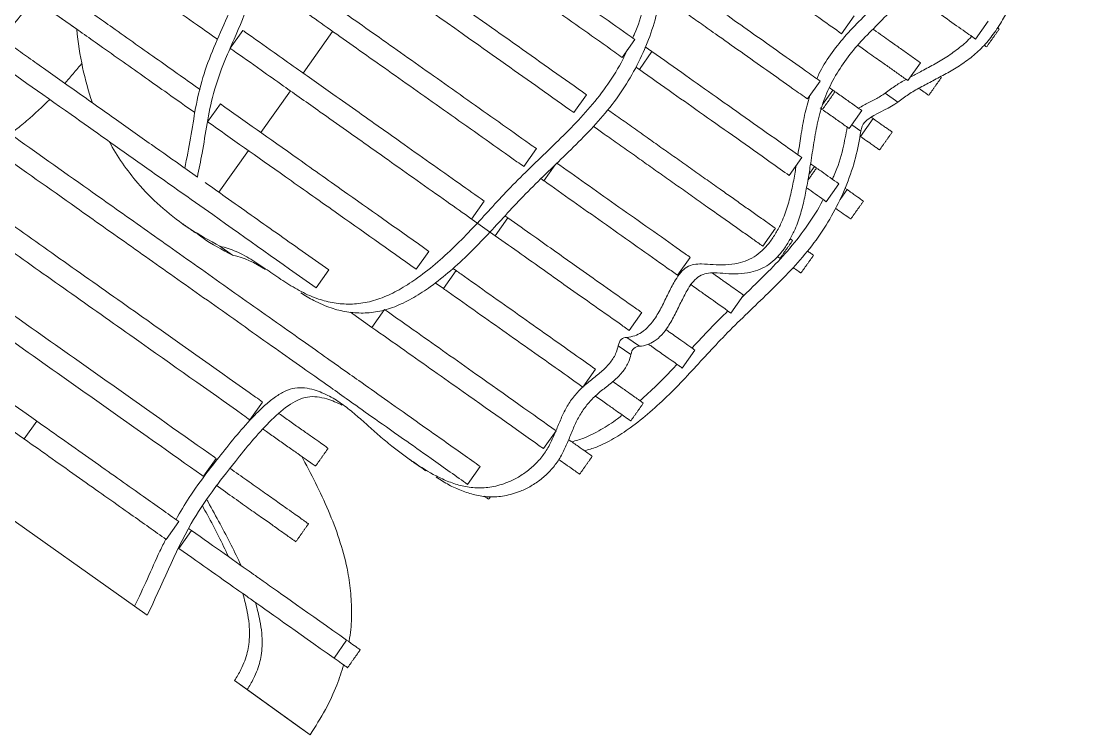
# Model space of a CAD drawing. Header units: millimetres. Extents: x -176 to 2097, y -1009 to 156.
# Drawn here: x 463 to 608.6, y -1009.4 to -911.6 of the extents above; entities that cross this region are included whole.
import ezdxf

# ---------------------------------------------------------------- set-up
doc = ezdxf.new("R2010")
doc.units = ezdxf.units.MM

msp = doc.modelspace()

# ---------------------------------------------------------------- linework, layer by layer
at = {"color": 7, "linetype": 'Continuous', "lineweight": 15}
for p, q in [((464.75, -908.54), (470.62, -912.69)), ((575.44, -913.31), (577.17, -910.86)), ((493.38, -912.86), (491.65, -915.31)), ((593.81, -914.06), (595.54, -911.61)), ((505.69, -912.99), (501.64, -918.7)), ((545.37, -916.55), (547.1, -914.1)), ((549.45, -915.76), (547.72, -918.21)), ((549.45, -915.76), (548.54, -915.12)), ((584.52, -919.73), (586.25, -917.28)), ((547.72, -918.21), (547.26, -917.89)), ((570.76, -922.25), (572.49, -919.8)), ((499.91, -921.15), (495.87, -926.87)), ((538.76, -924.13), (540.49, -921.68)), ((574.22, -921.03), (572.81, -923.02)), ((573.75, -920.7), (574.22, -921.03)), ((583.14, -922.69), (581.41, -921.47)), ((490.3, -922.93), (488.56, -925.38)), ((576.47, -926.29), (578.2, -923.84)), ((578.08, -926.66), (576.83, -925.78)), ((579.75, -924.94), (578.02, -927.39)), ((579.48, -924.75), (579.75, -924.94)), ((577.97, -927.35), (578.02, -927.39)), ((494.14, -929.32), (490.1, -935.03)), ((531.88, -931.5), (533.61, -929.06)), ((568.26, -932.73), (569.99, -930.29)), ((485.42, -931.73), (487.15, -932.95)), ((536.19, -931.27), (534.64, -933.46)), ((571.73, -931.51), (570.95, -932.61)), ((571.73, -931.51), (571.19, -931.13)), ((534.64, -933.46), (534.23, -933.17)), ((573.34, -936.33), (575.07, -933.88)), ((576.2, -934.67), (575.23, -936.04)), ((576.2, -934.67), (575.9, -934.46)), ((524.74, -938.7), (526.47, -936.25)), ((527.98, -941), (524.81, -938.75)), ((529.72, -938.55), (527.98, -941)), ((529.72, -938.55), (529.31, -938.26)), ((564.63, -942.41), (566.36, -939.96)), ((490.24, -942.41), (491.97, -943.63)), ((517.14, -945.58), (518.88, -943.13)), ((552.97, -946.41), (554.7, -943.97)), ((503.43, -948.13), (505.16, -945.68)), ((522.6, -945.77), (520.87, -948.22)), ((522.18, -945.47), (522.6, -945.77)), ((519.76, -947.43), (520.87, -948.22)), ((560.27, -951.58), (562, -949.13)), ((478.55, -991.75), (421.16, -951.17)), ((508.13, -951.45), (511.07, -953.54)), ((512.81, -951.09), (511.07, -953.54)), ((546.32, -953.96), (548.05, -951.51)), ((547.76, -956.14), (546.02, -954.92)), ((546.56, -957.28), (544.83, -956.06)), ((553.61, -959.12), (555.34, -956.67)), ((539.98, -961.73), (541.71, -959.28)), ((494.36, -966.22), (496.1, -963.77)), ((541.7, -962.94), (541.71, -962.95)), ((541.77, -962.87), (541.71, -962.95)), ((465.15, -966.38), (463.42, -968.83)), ((534.57, -970.15), (536.3, -967.7)), ((487.98, -973.95), (489.72, -971.5)), ((524.18, -975.05), (525.91, -972.6)), ((482.89, -982.6), (484.62, -980.15)), ((486.36, -981.37), (484.62, -983.82)), ((485.94, -981.08), (486.36, -981.37)), ((484.54, -983.76), (484.62, -983.82)), ((480.29, -992.98), (478.55, -991.75)), ((507.61, -996.4), (505.88, -998.85)), ((492.26, -1001.92), (493.99, -1003.15)), ((500.88, -1008.13), (492.26, -1001.92)), ((502.61, -1009.35), (493.99, -1003.15)), ((500.88, -1008.13), (502.61, -1009.35))]:
    msp.add_line(p, q, dxfattribs=at)
for points, knots in [([(598.89, -865.79), (599.03, -866.75), (599.29, -868.62), (599.37, -871.53), (599.25, -874.43), (598.82, -877.4), (598.07, -880.41), (596.83, -883.7), (595.2, -887.22), (593.44, -891), (591.76, -894.78), (589.99, -898.53), (588.16, -901.97), (586.25, -905.04), (584.3, -907.71), (582.16, -910.25), (579.84, -912.57), (577.58, -914.87), (575.61, -917.38), (574, -920.03), (572.79, -922.84), (572.06, -925.71), (571.58, -928.55), (571.19, -931.15), (570.8, -933.53), (570.4, -935.69), (569.88, -937.89), (569.2, -939.84), (568.39, -941.5), (567.56, -942.82), (566.59, -944), (565.48, -944.97), (564.25, -945.62), (562.82, -946.06), (561.23, -946.25), (559.59, -946.18), (558.18, -946.05), (556.99, -946.1), (555.96, -946.44), (555.07, -947.25), (554.26, -948.44), (553.48, -949.97), (552.65, -951.72), (551.79, -953.31), (550.82, -954.6), (549.83, -955.46), (548.77, -955.98), (548.11, -956.09), (547.76, -956.14)], [0, 0, 0, 0, 0.029983, 0.05822, 0.08627, 0.114116, 0.141914, 0.169989, 0.206194, 0.242218, 0.277831, 0.313543, 0.349491, 0.377595, 0.405599, 0.433702, 0.462091, 0.490402, 0.516844, 0.542999, 0.569143, 0.595755, 0.622674, 0.649262, 0.669234, 0.689556, 0.710054, 0.730467, 0.744035, 0.757338, 0.770217, 0.782776, 0.795474, 0.808725, 0.827179, 0.845802, 0.863282, 0.874764, 0.884706, 0.894341, 0.905044, 0.921112, 0.938274, 0.9552, 0.967283, 0.979186, 0.988858, 1, 1, 1, 1]), ([(608.07, -872.81), (608.24, -873.87), (608.57, -875.91), (608.65, -879.13), (608.46, -882.36), (607.96, -885.67), (607.12, -889.02), (605.94, -892.53), (604.5, -896.17), (602.92, -899.93), (601.29, -903.69), (599.58, -907.46), (598.01, -910.66), (596.43, -913.15), (595, -914.96), (593.36, -916.48), (591.59, -917.73), (589.78, -918.79), (587.98, -919.74), (586.25, -920.65), (584.62, -921.57), (583.62, -922.33), (583.14, -922.69)], [0, 0, 0, 0, 0.061931, 0.120144, 0.178241, 0.236273, 0.294407, 0.35287, 0.419504, 0.485718, 0.551828, 0.618749, 0.686081, 0.723204, 0.759488, 0.795256, 0.83133, 0.867771, 0.903329, 0.937766, 0.970182, 1, 1, 1, 1]), ([(509.46, -887.49), (513.24, -890.16), (517.99, -893.52), (526.12, -899.27), (532.89, -904.05), (540.45, -909.4), (545.05, -912.65), (546.76, -913.86), (547.1, -914.1)], [0.0320683, 0.0320683, 0.0320683, 0.0320683, 0.125, 0.15625, 0.21875, 0.28125, 0.3125, 0.3203522, 0.3203522, 0.3203522, 0.3203522]), ([(507.72, -889.94), (511.5, -892.61), (516.26, -895.97), (524.39, -901.72), (531.16, -906.5), (538.72, -911.85), (543.32, -915.1), (545.03, -916.31), (545.37, -916.55)], [0.0320683, 0.0320683, 0.0320683, 0.0320683, 0.125, 0.15625, 0.21875, 0.28125, 0.3125, 0.3203522, 0.3203522, 0.3203522, 0.3203522]), ([(500.44, -893.36), (503.66, -895.63), (511.42, -901.12), (523.6, -909.73), (534.54, -917.46), (538.97, -920.6), (540.49, -921.68)], [0.514225, 0.514225, 0.514225, 0.514225, 0.6014991, 0.715694, 0.7808922, 0.8151787, 0.8151787, 0.8151787, 0.8151787]), ([(498.21, -895.37), (497.09, -899.56), (495.59, -905.64), (492.9, -912.51), (490.87, -916.99), (488.84, -922.43), (488.16, -928.06), (487.38, -931.86), (487.15, -932.95)], [-0.2451689, -0.2451689, -0.2451689, -0.2451689, -0.1006705, -0.0381705, -0.0069205, 0.0555795, 0.1493295, 0.1870539, 0.1870539, 0.1870539, 0.1870539]), ([(498.71, -895.81), (501.93, -898.08), (509.69, -903.57), (521.87, -912.18), (532.8, -919.91), (537.24, -923.05), (538.76, -924.13)], [0.514225, 0.514225, 0.514225, 0.514225, 0.6014991, 0.715694, 0.7808922, 0.8151787, 0.8151787, 0.8151787, 0.8151787]), ([(495.52, -897.73), (495.47, -897.95), (495.04, -899.57), (494.21, -902.61), (492.88, -906.84), (491.28, -911.05), (489.39, -915.16), (487.8, -919.32), (486.86, -923.49), (486.26, -927.59), (485.7, -930.35), (485.42, -931.73)], [0, 0, 0, 0, 0.01874, 0.14276, 0.266488, 0.390001, 0.513979, 0.635289, 0.756575, 0.878668, 1, 1, 1, 1]), ([(587.98, -897.75), (587.42, -898.84), (586.35, -900.9), (584.52, -903.81), (582.57, -906.49), (580.43, -909.02), (578.11, -911.34), (575.84, -913.65), (573.9, -916.16), (572.62, -918.12), (572.14, -919.27), (572.05, -919.49)], [0, 0, 0, 0, 0.136118, 0.257659, 0.378765, 0.500303, 0.623077, 0.745511, 0.859864, 0.972976, 1, 1, 1, 1]), ([(468.86, -899.2), (468.88, -899.22), (468.94, -899.25), (469.4, -899.58), (470.15, -900.11), (471.31, -900.93), (472.99, -902.12), (474.91, -903.48), (476.95, -904.92), (481, -907.78), (485.26, -910.79), (488.99, -913.43), (489.91, -914.08)], [0, 0, 0, 0, 0.048827, 0.10226, 0.155517, 0.238332, 0.320769, 0.403328, 0.486051, 0.568723, 0.89319, 1, 1, 1, 1]), ([(558.89, -901.62), (559.38, -901.96), (562.95, -904.49), (568.98, -908.75), (573.73, -912.11), (575.44, -913.31)], [0.74500825, 0.74500825, 0.74500825, 0.74500825, 0.75, 0.78125, 0.80404499, 0.80404499, 0.80404499, 0.80404499]), ([(497.03, -903.2), (498.57, -904.28), (502.2, -906.85), (508.25, -911.12), (515.9, -916.54), (524.14, -922.36), (530.21, -926.65), (533.3, -928.84), (533.61, -929.06)], [0.5383849, 0.5383849, 0.5383849, 0.5383849, 0.5625, 0.59375, 0.625, 0.65625, 0.6875, 0.6909511, 0.6909511, 0.6909511, 0.6909511]), ([(465.05, -905.08), (465.04, -905.07), (464.98, -905.03), (465.27, -905.24), (465.93, -905.7), (467.11, -906.53), (468.78, -907.72), (470.81, -909.15), (473.08, -910.76), (475.74, -912.63), (478.71, -914.74), (481.82, -916.93), (484.72, -918.98), (486.6, -920.32), (487.52, -920.96)], [0, 0, 0, 0, 0.016163, 0.077032, 0.139574, 0.225512, 0.312149, 0.397727, 0.482394, 0.566768, 0.677026, 0.78697, 0.89689, 1, 1, 1, 1]), ([(495.3, -905.65), (496.84, -906.73), (500.47, -909.3), (506.51, -913.57), (514.17, -918.99), (522.41, -924.81), (528.48, -929.1), (531.57, -931.29), (531.88, -931.5)], [0.5383849, 0.5383849, 0.5383849, 0.5383849, 0.5625, 0.59375, 0.625, 0.65625, 0.6875, 0.6909511, 0.6909511, 0.6909511, 0.6909511]), ([(548.84, -906.83), (548.66, -907.8), (548.27, -909.96), (547.53, -912.35), (546.89, -913.71), (546.81, -913.89)], [0, 0, 0, 0, 0.4120043, 0.9212246, 1, 1, 1, 1]), ([(552.57, -905.72), (553.06, -906.07), (554.15, -906.84), (555.88, -908.06), (557.61, -909.28), (560.23, -911.14), (563.38, -913.36), (566.94, -915.88), (569.99, -918.03), (571.88, -919.37), (572.49, -919.8)], [0.3465797, 0.3465797, 0.3465797, 0.3465797, 0.359375, 0.375, 0.390625, 0.40625, 0.4296875, 0.453125, 0.4765625, 0.4899411, 0.4899411, 0.4899411, 0.4899411]), ([(460.15, -913.86), (460.21, -913.81), (461.09, -913.04), (462.64, -911.24), (464.04, -909.45), (464.75, -908.54)], [0, 0, 0, 0, 0.0321072, 0.5093346, 1, 1, 1, 1]), ([(463.31, -907.53), (463.3, -907.52), (463.25, -907.48), (463.54, -907.68), (464.2, -908.15), (465.38, -908.98), (467.05, -910.17), (469.08, -911.6), (471.35, -913.21), (474.01, -915.08), (476.98, -917.19), (480.09, -919.38), (483.33, -921.67), (485.55, -923.25), (486.81, -924.13)], [0, 0, 0, 0, 0.015567, 0.07419, 0.134423, 0.21719, 0.30063, 0.383049, 0.464592, 0.545852, 0.652041, 0.757928, 0.863792, 1, 1, 1, 1]), ([(550.72, -907.32), (550.51, -908.53), (550.09, -910.94), (548.87, -914.58), (547.24, -918.1), (545.2, -921.48), (542.78, -924.6), (540.1, -927.47), (537.33, -930.19), (534.53, -932.86), (531.85, -935.51), (529.36, -938.2), (526.95, -940.83), (524.46, -943.41), (521.86, -945.83), (519.3, -947.88), (516.84, -949.49), (514.5, -950.66), (512.14, -951.41), (509.83, -951.65), (507.59, -951.47), (505.32, -950.9), (503.23, -949.99), (501.91, -949.17), (501.32, -948.8)], [0, 0, 0, 0, 0.051687, 0.102661, 0.153246, 0.203794, 0.25472, 0.305446, 0.356485, 0.407285, 0.457869, 0.50387, 0.550161, 0.596953, 0.64389, 0.690131, 0.727801, 0.764737, 0.801426, 0.838694, 0.8768, 0.915406, 0.96186, 1, 1, 1, 1]), ([(550.84, -908.17), (551.33, -908.52), (552.42, -909.29), (554.15, -910.51), (555.88, -911.73), (558.5, -913.59), (561.65, -915.81), (565.21, -918.33), (568.25, -920.48), (570.15, -921.82), (570.76, -922.25)], [0.3465797, 0.3465797, 0.3465797, 0.3465797, 0.359375, 0.375, 0.390625, 0.40625, 0.4296875, 0.453125, 0.4765625, 0.4899411, 0.4899411, 0.4899411, 0.4899411]), ([(584.48, -907.46), (585.61, -908.26), (588.87, -910.56), (592, -912.78), (593.53, -913.86), (593.81, -914.06)], [0.23447558, 0.23447558, 0.23447558, 0.23447558, 0.25, 0.28125, 0.28916631, 0.28916631, 0.28916631, 0.28916631]), ([(493.38, -912.86), (493.49, -912.93), (494.83, -913.89), (497.08, -915.47), (501.16, -918.36), (505.1, -921.15), (509.87, -924.52), (514.32, -927.67), (519.01, -930.98), (522.85, -933.7), (525.34, -935.45), (526.47, -936.25)], [0.5292233, 0.5292233, 0.5292233, 0.5292233, 0.53125, 0.5546875, 0.5703125, 0.59375, 0.609375, 0.6328125, 0.6484375, 0.6640625, 0.6770834, 0.6770834, 0.6770834, 0.6770834]), ([(579.74, -912.68), (579.89, -912.79), (580.49, -913.21), (581.33, -913.81), (582.52, -914.65), (583.7, -915.48), (584.94, -916.36), (585.81, -916.98), (586.25, -917.28)], [0, 0, 0, 0, 0.046097, 0.180977, 0.31892, 0.543534, 0.771911, 1, 1, 1, 1]), ([(596.8, -912.5), (596.85, -912.53), (597.04, -912.67), (597, -912.64), (596.97, -912.62)], [0, 0, 0, 0, 0.27679, 1, 1, 1, 1]), ([(459.34, -913.29), (459.85, -913.65), (460.87, -914.37), (462.88, -915.79), (465.14, -917.39), (467.62, -919.14), (470.25, -921), (472.97, -922.92), (476.5, -925.42), (480.66, -928.36), (483.86, -930.62), (485.35, -931.68)], [0, 0, 0, 0, 0.096103, 0.191849, 0.287859, 0.384365, 0.481116, 0.577529, 0.673342, 0.84793, 1, 1, 1, 1]), ([(593.25, -913.66), (593.24, -913.67), (592.76, -914.27), (591.61, -915.24), (589.87, -916.51), (588.05, -917.57), (586.37, -918.45), (585.31, -919.01), (584.85, -919.26)], [0, 0, 0, 0, 0.004311, 0.212613, 0.422691, 0.634917, 0.841993, 1, 1, 1, 1]), ([(457.61, -915.74), (457.99, -916.01), (460.89, -918.06), (471.66, -925.67), (483.01, -933.7), (489.25, -938.1), (494.02, -941.48), (498.46, -944.62), (503.43, -948.13)], [0.8329123, 0.8329123, 0.8329123, 0.8329123, 0.84375, 0.90625, 1, 1, 1, 1.0718084, 1.0718084, 1.0718084, 1.0718084]), ([(546.09, -915.45), (545.88, -915.92), (545.15, -917.57), (543.45, -920.25), (541.05, -923.38), (538.37, -926.24), (535.59, -928.96), (532.79, -931.64), (530.12, -934.28), (527.63, -936.97), (525.22, -939.61), (522.73, -942.19), (520.12, -944.61), (517.57, -946.65), (515.11, -948.27), (512.77, -949.43), (510.41, -950.18), (508.09, -950.43), (505.86, -950.25), (503.59, -949.68), (501.35, -948.68), (499.13, -947.34), (496.97, -945.84), (494.79, -944.38), (492.61, -943.1), (491, -942.63), (490.24, -942.41)], [0, 0, 0, 0, 0.019024, 0.066649, 0.114631, 0.162424, 0.210512, 0.258375, 0.306034, 0.349376, 0.39299, 0.437077, 0.4813, 0.524867, 0.560359, 0.59516, 0.629727, 0.664841, 0.700744, 0.737117, 0.780885, 0.82529, 0.870646, 0.9162, 0.960459, 1, 1, 1, 1]), ([(491.65, -915.31), (491.75, -915.38), (493.1, -916.34), (495.34, -917.92), (499.42, -920.81), (503.37, -923.6), (508.14, -926.97), (512.59, -930.12), (517.27, -933.43), (521.12, -936.15), (523.6, -937.9), (524.74, -938.7)], [0.5292233, 0.5292233, 0.5292233, 0.5292233, 0.53125, 0.5546875, 0.5703125, 0.59375, 0.609375, 0.6328125, 0.6484375, 0.6640625, 0.6770834, 0.6770834, 0.6770834, 0.6770834]), ([(549.45, -915.76), (551.01, -916.86), (553.86, -918.88), (559.51, -922.87), (565.48, -927.09), (569.24, -929.75), (569.99, -930.29)], [0.3384918, 0.3384918, 0.3384918, 0.3384918, 0.375, 0.40625, 0.46875, 0.4886946, 0.4886946, 0.4886946, 0.4886946]), ([(577.66, -914.88), (577.93, -915.08), (578.65, -915.59), (579.6, -916.26), (580.79, -917.1), (581.97, -917.93), (583.2, -918.81), (584.08, -919.42), (584.52, -919.73)], [0, 0, 0, 0, 0.079329, 0.209511, 0.342649, 0.559436, 0.779858, 1, 1, 1, 1]), ([(594.98, -914.89), (595.07, -914.95), (595.3, -915.11), (595.27, -915.09), (595.24, -915.07)], [0, 0, 0, 0, 0.381824, 1, 1, 1, 1]), ([(547.72, -918.21), (549.27, -919.31), (552.13, -921.33), (557.78, -925.32), (563.74, -929.54), (567.51, -932.2), (568.26, -932.73)], [0.3384918, 0.3384918, 0.3384918, 0.3384918, 0.375, 0.40625, 0.46875, 0.4886946, 0.4886946, 0.4886946, 0.4886946]), ([(450.97, -919.62), (454.03, -921.78), (460.64, -926.46), (470.96, -933.75), (479.8, -940), (487.64, -945.54), (495.92, -951.4), (504.3, -957.32), (510.26, -961.54), (514.39, -964.46), (521.26, -969.31), (524.47, -971.58), (525.91, -972.6)], [0.5062609, 0.5062609, 0.5062609, 0.5062609, 0.5625, 0.609375, 0.640625, 0.671875, 0.703125, 0.734375, 0.765625, 0.8125, 0.828125, 0.8484655, 0.8484655, 0.8484655, 0.8484655]), ([(584.29, -919.57), (583.81, -919.84), (582.82, -920.39), (581.89, -921.1), (581.41, -921.47)], [0, 0, 0, 0, 0.48874, 1, 1, 1, 1]), ([(574.22, -921.03), (574.32, -921.09), (574.51, -921.23), (574.52, -921.24), (574.52, -921.24)], [0, 0, 0, 0, 0.475285, 1, 1, 1, 1]), ([(574.66, -921.34), (574.9, -921.51), (575.64, -922.03), (576.79, -922.84), (577.73, -923.51), (578.2, -923.84)], [0, 0, 0, 0, 0.194523, 0.598419, 1, 1, 1, 1]), ([(581.41, -921.47), (580.97, -921.75), (580.06, -922.34), (578.89, -922.89), (578.1, -923.3), (577.81, -923.49), (577.76, -923.53)], [0, 0, 0, 0, 0.365523, 0.756964, 0.952654, 1, 1, 1, 1]), ([(586.02, -920.8), (586.15, -920.88), (586.59, -921.2), (587.09, -921.56), (587.39, -921.77), (587.35, -921.74), (587.34, -921.73)], [0, 0, 0, 0, 0.145636, 0.50862, 0.867711, 1, 1, 1, 1]), ([(420.29, -922.42), (424, -925.04), (434.83, -932.7), (453.57, -945.95), (474.25, -960.57), (485.57, -968.57), (489.64, -971.45), (489.72, -971.5)], [0.7559026, 0.7559026, 0.7559026, 0.7559026, 0.791733, 0.8698081, 0.9403815, 0.9948523, 0.9959248, 0.9959248, 0.9959248, 0.9959248]), ([(449.24, -922.07), (452.3, -924.23), (458.91, -928.91), (469.23, -936.2), (478.06, -942.45), (485.91, -947.99), (494.19, -953.85), (502.57, -959.77), (508.53, -963.99), (512.66, -966.91), (519.53, -971.76), (522.73, -974.03), (524.18, -975.05)], [0.5062609, 0.5062609, 0.5062609, 0.5062609, 0.5625, 0.609375, 0.640625, 0.671875, 0.703125, 0.734375, 0.765625, 0.8125, 0.828125, 0.8484655, 0.8484655, 0.8484655, 0.8484655]), ([(466.92, -922.32), (465.93, -923.32), (464.35, -924.8), (462.43, -926.34), (461.65, -926.92), (461.48, -927.05)], [0.0339003, 0.0339003, 0.0339003, 0.0339003, 0.04508279, 0.05071814, 0.05230472, 0.05230472, 0.05230472, 0.05230472]), ([(490.3, -922.93), (493.53, -925.21), (498.74, -928.89), (508.68, -935.92), (515.04, -940.42), (518.88, -943.13)], [0.5343808, 0.5343808, 0.5343808, 0.5343808, 0.59375, 0.625, 0.670305, 0.670305, 0.670305, 0.670305]), ([(571.1, -921.77), (570.84, -922.67), (570.29, -924.53), (569.87, -927.24), (569.59, -929.05), (569.45, -929.9)], [0, 0, 0, 0, 0.329299, 0.683025, 1, 1, 1, 1]), ([(583.14, -922.69), (582.06, -923.52), (579.94, -924.26), (578.23, -925.64), (578.08, -926.66)], [0, 0, 0, 0, 0.674603, 1, 1, 1, 1]), ([(438.78, -923.25), (439.39, -923.68), (443.24, -926.4), (450.51, -931.54), (461.09, -939.02), (471.04, -946.06), (482.84, -954.39), (490.35, -959.7), (495.13, -963.09), (495.46, -963.32), (495.78, -963.55), (496.1, -963.77)], [0.7411147, 0.7411147, 0.7411147, 0.7411147, 0.75, 0.796875, 0.8515625, 0.890625, 0.9296875, 1, 1, 1, 1.0047583, 1.0047583, 1.0047583, 1.0047583]), ([(543.38, -923.72), (543.8, -924.02), (544.86, -924.76), (546.64, -926.02), (548.68, -927.46), (550.72, -928.91), (552.71, -930.32), (554.73, -931.74), (556.75, -933.17), (558.64, -934.51), (560.39, -935.74), (561.96, -936.86), (563.5, -937.94), (565, -939), (565.91, -939.65), (566.36, -939.96)], [0, 0, 0, 0, 0.0604559, 0.1521348, 0.2429312, 0.3234968, 0.4079268, 0.4957818, 0.5852375, 0.6738401, 0.7451862, 0.812925, 0.8763358, 0.939251, 1, 1, 1, 1]), ([(572.49, -923.48), (572.58, -923.54), (572.78, -923.68), (572.78, -923.69), (572.79, -923.69)], [0, 0, 0, 0, 0.475285, 1, 1, 1, 1]), ([(572.93, -923.79), (573.17, -923.96), (573.91, -924.48), (575.05, -925.29), (576, -925.96), (576.47, -926.29)], [0, 0, 0, 0, 0.194523, 0.598419, 1, 1, 1, 1]), ([(418.56, -924.87), (422.27, -927.49), (433.1, -935.15), (451.84, -948.4), (472.52, -963.02), (483.84, -971.02), (487.91, -973.9), (487.98, -973.95)], [0.7559026, 0.7559026, 0.7559026, 0.7559026, 0.791733, 0.8698081, 0.9403815, 0.9948523, 0.9959248, 0.9959248, 0.9959248, 0.9959248]), ([(437.05, -925.7), (437.66, -926.13), (441.51, -928.85), (448.78, -933.99), (459.36, -941.47), (469.31, -948.51), (481.1, -956.84), (488.62, -962.15), (493.4, -965.54), (493.73, -965.77), (494.05, -966), (494.36, -966.22)], [0.7411147, 0.7411147, 0.7411147, 0.7411147, 0.75, 0.796875, 0.8515625, 0.890625, 0.9296875, 1, 1, 1, 1.0047583, 1.0047583, 1.0047583, 1.0047583]), ([(488.56, -925.38), (491.8, -927.66), (497, -931.34), (506.95, -938.37), (513.31, -942.87), (517.14, -945.58)], [0.5343808, 0.5343808, 0.5343808, 0.5343808, 0.59375, 0.625, 0.670305, 0.670305, 0.670305, 0.670305]), ([(541.41, -926), (541.91, -926.35), (543.05, -927.16), (544.91, -928.47), (546.95, -929.91), (548.99, -931.36), (550.98, -932.76), (553, -934.19), (555.02, -935.62), (556.91, -936.96), (558.66, -938.19), (560.23, -939.31), (561.77, -940.39), (563.27, -941.45), (564.18, -942.1), (564.63, -942.41)], [0, 0, 0, 0, 0.071, 0.16165, 0.251427, 0.331089, 0.414571, 0.50144, 0.589892, 0.6775, 0.748046, 0.815024, 0.877724, 0.939933, 1, 1, 1, 1]), ([(579.75, -924.94), (580.14, -925.21), (580.92, -925.76), (581.48, -926.16), (581.91, -926.46), (582.34, -926.77), (582.35, -926.78), (582.36, -926.78)], [0, 0, 0, 0, 0.203929, 0.409047, 0.618273, 0.824431, 1, 1, 1, 1]), ([(578.08, -926.66), (577.86, -927.87), (577.45, -930.28), (576.22, -933.92), (574.6, -937.45), (572.56, -940.82), (570.14, -943.95), (567.46, -946.81), (564.68, -949.53), (561.88, -952.21), (559.21, -954.85), (556.72, -957.54), (554.31, -960.18), (551.82, -962.75), (549.21, -965.17), (546.66, -967.22), (544.2, -968.82), (542.08, -969.93), (540.75, -970.3), (540.2, -970.45)], [0, 0, 0, 0, 0.065358, 0.129813, 0.193778, 0.257696, 0.322091, 0.386233, 0.450772, 0.515008, 0.578971, 0.637139, 0.695673, 0.754841, 0.814192, 0.872664, 0.920297, 0.967002, 1, 1, 1, 1]), ([(576.21, -926.11), (576.03, -927.1), (575.63, -929.28), (574.89, -931.7), (574.25, -933.05), (574.17, -933.24)], [0, 0, 0, 0, 0.417407, 0.921948, 1, 1, 1, 1]), ([(578.02, -927.39), (578.41, -927.66), (579.19, -928.21), (579.75, -928.61), (580.17, -928.91), (580.61, -929.22), (580.62, -929.23), (580.63, -929.23)], [0, 0, 0, 0, 0.203929, 0.409047, 0.618273, 0.824431, 1, 1, 1, 1]), ([(490.24, -942.41), (488.84, -941.65), (486.1, -940.16), (482.45, -937.37), (479.46, -934.46), (477.12, -931.45), (475.75, -929.41), (475.18, -928.23), (475.12, -928.12)], [0, 0, 0, 0, 0.227867, 0.447013, 0.659259, 0.822511, 0.983777, 1, 1, 1, 1]), ([(536.37, -931.01), (536.52, -931.11), (539.39, -933.14), (543.47, -936.03), (549.17, -940.05), (552.59, -942.47), (554.24, -943.64), (554.7, -943.97)], [0.70142283, 0.70142283, 0.70142283, 0.70142283, 0.703125, 0.734375, 0.75, 0.765625, 0.77231529, 0.77231529, 0.77231529, 0.77231529]), ([(569.21, -931.39), (569.16, -931.69), (569, -932.71), (568.67, -934.47), (568.15, -936.66), (567.47, -938.62), (566.66, -940.27), (565.83, -941.6), (564.86, -942.78), (563.74, -943.74), (562.51, -944.4), (561.08, -944.84), (559.5, -945.02), (557.86, -944.96), (556.45, -944.83), (555.25, -944.88), (554.23, -945.21), (553.34, -946.03), (552.53, -947.22), (551.75, -948.74), (550.92, -950.49), (550.06, -952.08), (549.08, -953.38), (548.09, -954.23), (547.04, -954.76), (546.38, -954.86), (546.02, -954.92)], [0, 0, 0, 0, 0.024886, 0.084797, 0.145226, 0.205403, 0.245403, 0.284619, 0.322587, 0.359613, 0.397048, 0.436111, 0.490515, 0.545417, 0.596948, 0.630798, 0.660107, 0.688511, 0.720066, 0.767434, 0.81803, 0.867927, 0.903549, 0.938638, 0.967153, 1, 1, 1, 1]), ([(571.73, -931.51), (571.83, -931.58), (572.01, -931.71), (571.99, -931.7), (571.99, -931.7)], [0, 0, 0, 0, 0.59589, 1, 1, 1, 1]), ([(572.13, -931.8), (572.33, -931.93), (573.21, -932.56), (574.26, -933.3), (575.07, -933.88)], [0, 0, 0, 0, 0.218936, 1, 1, 1, 1]), ([(488.24, -933.72), (489.16, -934.37), (491.31, -935.89), (494.52, -938.16), (497.99, -940.61), (501.48, -943.08), (503.93, -944.82), (505.16, -945.68)], [0, 0, 0, 0, 0.1572408, 0.3680278, 0.5791596, 0.7899473, 1, 1, 1, 1]), ([(534.64, -933.46), (534.79, -933.56), (537.66, -935.59), (541.74, -938.48), (547.43, -942.5), (550.86, -944.92), (552.51, -946.09), (552.97, -946.41)], [0.70142283, 0.70142283, 0.70142283, 0.70142283, 0.703125, 0.734375, 0.75, 0.765625, 0.77231529, 0.77231529, 0.77231529, 0.77231529]), ([(570.63, -934.41), (570.75, -934.49), (571.56, -935.07), (572.52, -935.75), (573.34, -936.33)], [0, 0, 0, 0, 0.1471628, 1, 1, 1, 1]), ([(576.2, -934.67), (576.63, -934.97), (577.48, -935.58), (578.29, -936.15), (578.38, -936.21), (578.42, -936.24)], [0, 0, 0, 0, 0.340445, 0.679188, 1, 1, 1, 1]), ([(572.89, -936.01), (572.86, -936.07), (572.29, -937.3), (570.8, -939.59), (568.42, -942.72), (565.73, -945.59), (563.5, -947.76), (562.19, -949.03), (561.81, -949.39)], [0, 0, 0, 0, 0.012217, 0.235291, 0.460033, 0.683889, 0.909132, 1, 1, 1, 1]), ([(574.62, -937.23), (574.99, -937.49), (575.79, -938.06), (576.56, -938.6), (576.64, -938.66), (576.69, -938.69)], [0, 0, 0, 0, 0.3100844, 0.6644201, 1, 1, 1, 1]), ([(529.72, -938.55), (530.91, -939.39), (534.15, -941.69), (538.58, -944.82), (542.72, -947.75), (546, -950.06), (547.62, -951.21), (548.05, -951.51)], [0.68949682, 0.68949682, 0.68949682, 0.68949682, 0.703125, 0.7265625, 0.7421875, 0.7578125, 0.76404714, 0.76404714, 0.76404714, 0.76404714]), ([(491.97, -943.63), (490.55, -942.91), (488.79, -942), (487.23, -940.8), (486.93, -940.56)], [0, 0, 0, 0, 0.805989, 1, 1, 1, 1]), ([(428.91, -940.76), (440.82, -949.18), (455.25, -959.39), (473.39, -972.21), (479.61, -976.61), (483.06, -979.04), (484.62, -980.15)], [0, 0, 0, 0, 0.3125, 0.375, 0.4375, 0.4908205, 0.4908205, 0.4908205, 0.4908205]), ([(527.98, -941), (529.18, -941.84), (532.42, -944.14), (536.85, -947.27), (540.99, -950.19), (544.27, -952.51), (545.89, -953.66), (546.32, -953.96)], [0.68949682, 0.68949682, 0.68949682, 0.68949682, 0.703125, 0.7265625, 0.7421875, 0.7578125, 0.76404714, 0.76404714, 0.76404714, 0.76404714]), ([(568.4, -941.41), (568.47, -941.46), (568.72, -941.63), (568.72, -941.63), (568.72, -941.63)], [0, 0, 0, 0, 0.269505, 1, 1, 1, 1]), ([(427.18, -943.21), (439.09, -951.63), (453.52, -961.84), (471.66, -974.66), (477.88, -979.06), (481.32, -981.49), (482.89, -982.6)], [0, 0, 0, 0, 0.3125, 0.375, 0.4375, 0.4908205, 0.4908205, 0.4908205, 0.4908205]), ([(570.74, -943.06), (570.89, -943.17), (571.28, -943.44), (571.58, -943.65), (571.56, -943.64), (571.56, -943.64)], [0, 0, 0, 0, 0.282815, 0.734625, 1, 1, 1, 1]), ([(566.66, -943.85), (566.73, -943.9), (566.98, -944.08), (566.99, -944.08), (566.99, -944.08)], [0, 0, 0, 0, 0.279629, 1, 1, 1, 1]), ([(522.6, -945.77), (522.82, -945.92), (525.7, -947.96), (531.25, -951.88), (537.65, -956.4), (540.81, -958.64), (541.71, -959.28)], [0.68491357, 0.68491357, 0.68491357, 0.68491357, 0.6875, 0.71875, 0.75, 0.76420588, 0.76420588, 0.76420588, 0.76420588]), ([(557.72, -946.1), (557.87, -946.21), (558.28, -946.5), (558.61, -946.73), (558.99, -947), (559.47, -947.34), (560.22, -947.87), (561.15, -948.52), (561.72, -948.93), (562, -949.13)], [0, 0, 0, 0, 0.083598, 0.21717, 0.350744, 0.483245, 0.655525, 0.827641, 1, 1, 1, 1]), ([(568.77, -945.34), (569.01, -945.51), (569.49, -945.85), (569.85, -946.1), (569.83, -946.09), (569.83, -946.09)], [0, 0, 0, 0, 0.3815757, 0.7711689, 1, 1, 1, 1]), ([(554.7, -947.64), (555.05, -947.89), (556.06, -948.6), (556.86, -949.17), (557.72, -949.77), (559.36, -950.94), (560.23, -951.55), (560.27, -951.58)], [0.22768471, 0.22768471, 0.22768471, 0.22768471, 0.234375, 0.25, 0.265625, 0.296875, 0.29857717, 0.29857717, 0.29857717, 0.29857717]), ([(520.87, -948.22), (521.09, -948.37), (523.97, -950.41), (529.51, -954.33), (535.92, -958.85), (539.08, -961.09), (539.98, -961.73)], [0.68491357, 0.68491357, 0.68491357, 0.68491357, 0.6875, 0.71875, 0.75, 0.76420588, 0.76420588, 0.76420588, 0.76420588]), ([(512.81, -951.09), (514.26, -952.12), (518.3, -954.97), (526.6, -960.84), (533.37, -965.62), (536.3, -967.7)], [0.10645658, 0.10645658, 0.10645658, 0.10645658, 0.125, 0.15625, 0.20243978, 0.20243978, 0.20243978, 0.20243978]), ([(559.86, -951.29), (559.04, -952.09), (557.38, -953.72), (555.78, -955.47), (554.95, -956.36), (554.93, -956.38)], [0, 0, 0, 0, 0.489111, 0.9874348, 1, 1, 1, 1]), ([(511.07, -953.54), (512.53, -954.57), (516.56, -957.42), (524.87, -963.29), (531.64, -968.07), (534.57, -970.15)], [0.10645658, 0.10645658, 0.10645658, 0.10645658, 0.125, 0.15625, 0.20243978, 0.20243978, 0.20243978, 0.20243978]), ([(551.34, -953.84), (551.52, -953.97), (551.94, -954.26), (552.93, -954.96), (554.04, -955.75), (554.69, -956.21), (555.07, -956.47), (555.25, -956.6), (555.34, -956.67)], [0, 0, 0, 0, 0.102416, 0.232335, 0.423622, 0.612652, 0.804905, 1, 1, 1, 1]), ([(544.83, -956.06), (544.75, -956.37), (544.55, -957.16), (543.77, -958.39), (542.63, -959.56), (541.31, -960.59), (539.98, -961.65), (538.79, -962.9), (537.8, -964.33), (537.05, -965.88), (536.4, -967.47), (535.73, -969.07), (534.9, -970.61), (533.8, -971.99), (532.53, -973.15), (531.15, -974.09), (529.46, -974.91), (527.51, -975.48), (525.39, -975.61), (523.42, -975.31), (521.6, -974.72), (519.33, -973.67), (516.73, -972.02), (514.16, -970.14), (512.1, -968.41), (510.47, -966.96), (508.84, -965.5), (507.15, -964.12), (505.28, -962.92), (503.49, -962.17), (501.89, -961.8), (500.55, -961.79), (499.16, -962.24), (497.82, -963.06), (496.51, -964.1), (494.84, -965.71), (492.86, -967.9), (490.63, -970.66), (488.32, -973.61), (486.1, -976.63), (484.81, -978.85), (484.23, -979.87)], [0, 0, 0, 0, 0.010833, 0.026749, 0.043768, 0.062162, 0.080792, 0.09867, 0.116261, 0.134281, 0.152805, 0.171327, 0.189459, 0.207478, 0.22565, 0.243934, 0.262392, 0.290337, 0.318011, 0.345525, 0.373095, 0.400591, 0.45457, 0.508578, 0.540718, 0.572778, 0.60463, 0.636433, 0.668845, 0.702127, 0.720803, 0.738546, 0.75559, 0.772921, 0.790916, 0.809381, 0.846415, 0.883354, 0.919922, 0.963341, 1, 1, 1, 1]), ([(548.97, -955.84), (549.13, -955.95), (549.51, -956.22), (550.14, -956.67), (551.19, -957.41), (552.31, -958.2), (552.96, -958.65), (553.34, -958.92), (553.52, -959.05), (553.61, -959.12)], [0, 0, 0, 0, 0.08245, 0.199761, 0.315589, 0.486131, 0.65466, 0.826064, 1, 1, 1, 1]), ([(546.56, -957.28), (546.48, -957.6), (546.28, -958.39), (545.5, -959.61), (544.36, -960.79), (543.04, -961.81), (541.71, -962.87), (540.52, -964.13), (539.53, -965.55), (538.78, -967.1), (538.14, -968.7), (537.46, -970.29), (536.63, -971.84), (535.53, -973.22), (534.27, -974.38), (532.88, -975.32), (531.19, -976.14), (529.24, -976.7), (527.12, -976.84), (525.15, -976.54), (523.33, -975.94), (521.56, -975.14), (520.47, -974.44), (519.9, -974.07)], [0, 0, 0, 0, 0.025178, 0.062172, 0.101727, 0.144481, 0.187781, 0.229336, 0.27022, 0.312104, 0.355159, 0.398209, 0.440352, 0.482233, 0.524469, 0.566967, 0.609866, 0.674818, 0.73914, 0.803089, 0.867169, 0.931078, 1, 1, 1, 1]), ([(552.88, -958.6), (552.78, -958.71), (551.86, -959.7), (550.21, -961.42), (548.57, -962.9), (547.81, -963.59)], [0, 0, 0, 0, 0.0626419, 0.5652573, 1, 1, 1, 1]), ([(544.09, -960.96), (544.41, -961.18), (545.27, -961.79), (546.28, -962.51), (547.16, -963.13), (547.75, -963.55), (548.13, -963.81), (548.28, -963.92), (548.26, -963.91), (548.25, -963.9)], [0, 0, 0, 0, 0.094209, 0.25443, 0.415987, 0.578686, 0.741217, 0.939359, 1, 1, 1, 1]), ([(507, -964.21), (506.33, -963.86), (504.81, -963.22), (501.36, -962.65), (496.86, -966.36), (491.57, -972.83), (485.23, -981.1), (482.3, -988.91), (480.29, -992.98)], [0.5975, 0.5975, 0.5975, 0.5975, 0.625, 0.65625, 0.71875, 0.78125, 0.875, 1, 1, 1, 1]), ([(541.71, -962.95), (542.26, -963.34), (543.36, -964.12), (544.55, -964.96), (545.43, -965.58), (546.02, -966), (546.4, -966.26), (546.55, -966.37), (546.53, -966.35), (546.52, -966.35)], [0, 0, 0, 0, 0.149819, 0.300203, 0.451842, 0.604552, 0.757105, 0.943082, 1, 1, 1, 1]), ([(498.29, -965.32), (498.31, -965.34), (498.83, -965.7), (499.83, -966.41), (501.3, -967.45), (502.67, -968.41), (503.83, -969.23), (504.66, -969.82), (505.06, -970.11), (505.03, -970.08), (505.02, -970.08)], [0, 0, 0, 0, 0.006277, 0.157873, 0.310398, 0.462334, 0.612731, 0.761735, 0.911051, 1, 1, 1, 1]), ([(545.39, -965.55), (545.18, -965.73), (544.23, -966.49), (542.46, -967.58), (540.35, -968.7), (539.02, -969.07), (538.46, -969.23)], [0, 0, 0, 0, 0.099505, 0.436357, 0.766644, 1, 1, 1, 1]), ([(496.1, -967.44), (496.27, -967.57), (496.94, -968.04), (498.1, -968.86), (499.57, -969.9), (500.93, -970.86), (502.09, -971.68), (502.93, -972.27), (503.33, -972.56), (503.3, -972.53), (503.29, -972.53)], [0, 0, 0, 0, 0.051758, 0.196416, 0.34196, 0.486942, 0.630455, 0.77264, 0.915122, 1, 1, 1, 1]), ([(538.04, -968.93), (538.49, -969.25), (539.42, -969.9), (540.36, -970.57), (541, -971.02), (541.3, -971.23), (541.24, -971.19), (541.23, -971.18)], [0, 0, 0, 0, 0.214333, 0.434654, 0.660603, 0.925046, 1, 1, 1, 1]), ([(501.46, -971.23), (501.52, -971.35), (502.25, -972.7), (503.59, -975.29), (505.34, -979.08), (506.79, -982.97), (507.74, -986.61), (508.23, -989.97), (508.31, -993), (508.21, -995.23), (507.94, -996.45), (507.91, -996.61)], [0, 0, 0, 0, 0.016009, 0.184306, 0.35002, 0.511246, 0.666817, 0.774457, 0.879704, 0.983625, 1, 1, 1, 1]), ([(536.68, -971.64), (537, -971.87), (537.79, -972.43), (538.62, -973.01), (539.27, -973.47), (539.56, -973.68), (539.51, -973.64), (539.5, -973.63)], [0, 0, 0, 0, 0.162118, 0.397081, 0.638047, 0.920065, 1, 1, 1, 1]), ([(491.62, -972.85), (492.42, -973.41), (494.06, -974.58), (496.17, -976.07), (498.02, -977.37), (499.51, -978.43), (500.62, -979.21), (501.44, -979.79), (501.97, -980.17), (502.25, -980.37), (502.35, -980.43), (502.39, -980.47), (502.38, -980.46), (502.38, -980.46)], [0, 0, 0, 0, 0.085123, 0.176835, 0.268532, 0.359971, 0.450954, 0.541893, 0.649667, 0.758297, 0.867541, 0.976893, 1, 1, 1, 1]), ([(489.72, -975.18), (490.57, -975.78), (492.28, -976.99), (494.44, -978.52), (496.29, -979.82), (497.78, -980.88), (498.89, -981.66), (499.71, -982.24), (500.24, -982.62), (500.52, -982.82), (500.62, -982.88), (500.66, -982.92), (500.65, -982.91), (500.65, -982.91)], [0, 0, 0, 0, 0.09096, 0.182087, 0.273199, 0.364054, 0.454457, 0.544816, 0.651902, 0.759839, 0.868386, 0.977041, 1, 1, 1, 1]), ([(526.47, -976.67), (526.53, -976.71), (526.85, -976.94), (527.06, -977.09), (527.04, -977.07), (527.03, -977.07)], [0, 0, 0, 0, 0.137115, 0.713535, 1, 1, 1, 1]), ([(491.42, -984.95), (490.97, -984.02), (490.05, -982.08), (488.83, -979.78), (488.07, -978.4), (487.84, -977.97)], [0, 0, 0, 0, 0.394784, 0.814629, 1, 1, 1, 1]), ([(493.15, -986.18), (492.7, -985.24), (491.78, -983.3), (490.25, -980.42), (489.11, -978.36), (488.51, -977.23), (488.45, -977.12)], [0, 0, 0, 0, 0.30307, 0.625379, 0.96278, 1, 1, 1, 1]), ([(486.36, -981.37), (487.93, -982.49), (491.3, -984.87), (495.05, -987.52), (497.45, -989.22), (502.47, -992.77), (507.61, -996.4)], [0.509658, 0.509658, 0.509658, 0.509658, 0.5625, 0.625, 0.6875, 1, 1, 1, 1]), ([(482.85, -982.52), (482.57, -983.07), (481.66, -984.88), (480.34, -987.99), (479.14, -990.51), (478.55, -991.75)], [0, 0, 0, 0, 0.18239, 0.594599, 1, 1, 1, 1]), ([(484.62, -983.82), (486.2, -984.94), (489.57, -987.32), (493.32, -989.97), (495.71, -991.66), (500.74, -995.22), (505.88, -998.85)], [0.509658, 0.509658, 0.509658, 0.509658, 0.5625, 0.625, 0.6875, 1, 1, 1, 1]), ([(492.26, -1001.92), (492.55, -1001.43), (493.08, -1000.55), (493.65, -999.26), (494.02, -998.09), (494.24, -996.91), (494.32, -995.59), (494.25, -994.09), (493.98, -992.18), (493.6, -990.83), (493.38, -990.01)], [0, 0, 0, 0, 0.122292, 0.219542, 0.305979, 0.395389, 0.498667, 0.622843, 0.770521, 1, 1, 1, 1]), ([(493.99, -1003.15), (494.29, -1002.66), (494.82, -1001.78), (495.39, -1000.49), (495.75, -999.32), (495.97, -998.13), (496.06, -996.82), (495.98, -995.32), (495.71, -993.4), (495.34, -992.06), (495.11, -991.24)], [0, 0, 0, 0, 0.122292, 0.219542, 0.305979, 0.395389, 0.498667, 0.622843, 0.770521, 1, 1, 1, 1]), ([(507.61, -996.4), (507.99, -996.67), (508.75, -997.21), (509.31, -997.6), (509.53, -997.76), (509.47, -997.72), (509.47, -997.72)], [0, 0, 0, 0, 0.3303377, 0.659473, 0.9906424, 1, 1, 1, 1]), ([(507.19, -999.78), (506.91, -1000.7), (506.26, -1002.77), (504.72, -1006.02), (503.33, -1008.22), (502.61, -1009.35)], [0, 0, 0, 0, 0.279814, 0.626646, 1, 1, 1, 1]), ([(505.88, -998.85), (506.26, -999.12), (507.02, -999.66), (507.57, -1000.05), (507.8, -1000.21), (507.74, -1000.17), (507.74, -1000.17)], [0, 0, 0, 0, 0.3303377, 0.659473, 0.9906424, 1, 1, 1, 1])]:
    msp.add_open_spline(points, degree=3, knots=knots, dxfattribs=at)
for points, degree in [([(472.77, -922.78), (471.7, -919.69), (470.98, -916.33), (470.62, -912.69)], 3), ([(595.31, -915.12), (597.04, -912.67)], 1), ([(471.32, -917.39), (469, -920.12)], 1), ([(587.38, -921.76), (589.11, -919.31)], 1), ([(572.81, -923.7), (574.54, -921.25)], 1), ([(580.64, -929.24), (582.37, -926.79)], 1), ([(570.81, -933.4), (572.01, -931.71)], 1), ([(576.7, -938.7), (578.43, -936.25)], 1), ([(485.16, -939.37), (486.89, -940.6)], 1), ([(566.99, -944.09), (568.73, -941.64)], 1), ([(496.48, -945.61), (495.03, -944.71), (493.55, -943.97), (491.97, -943.63)], 3), ([(569.86, -946.11), (571.6, -943.67)], 1), ([(546.02, -954.92), (545.36, -954.92), (544.97, -955.3), (544.83, -956.06)], 3), ([(547.76, -956.14), (547.1, -956.14), (546.7, -956.52), (546.56, -957.28)], 3), ([(546.54, -966.37), (548.27, -963.92)], 1), ([(503.34, -972.56), (505.07, -970.12)], 1), ([(515.95, -971.44), (517.69, -972.66)], 1), ([(518.48, -973.21), (517.7, -972.64)], 1), ([(539.54, -973.66), (541.27, -971.21)], 1), ([(527.08, -977.1), (527.33, -976.75)], 1), ([(500.65, -982.91), (502.38, -980.46)], 1), ([(507.74, -1000.17), (509.47, -997.72)], 1)]:
    msp.add_open_spline(points, degree=degree, dxfattribs=at)

doc.saveas('drawing.dxf')
